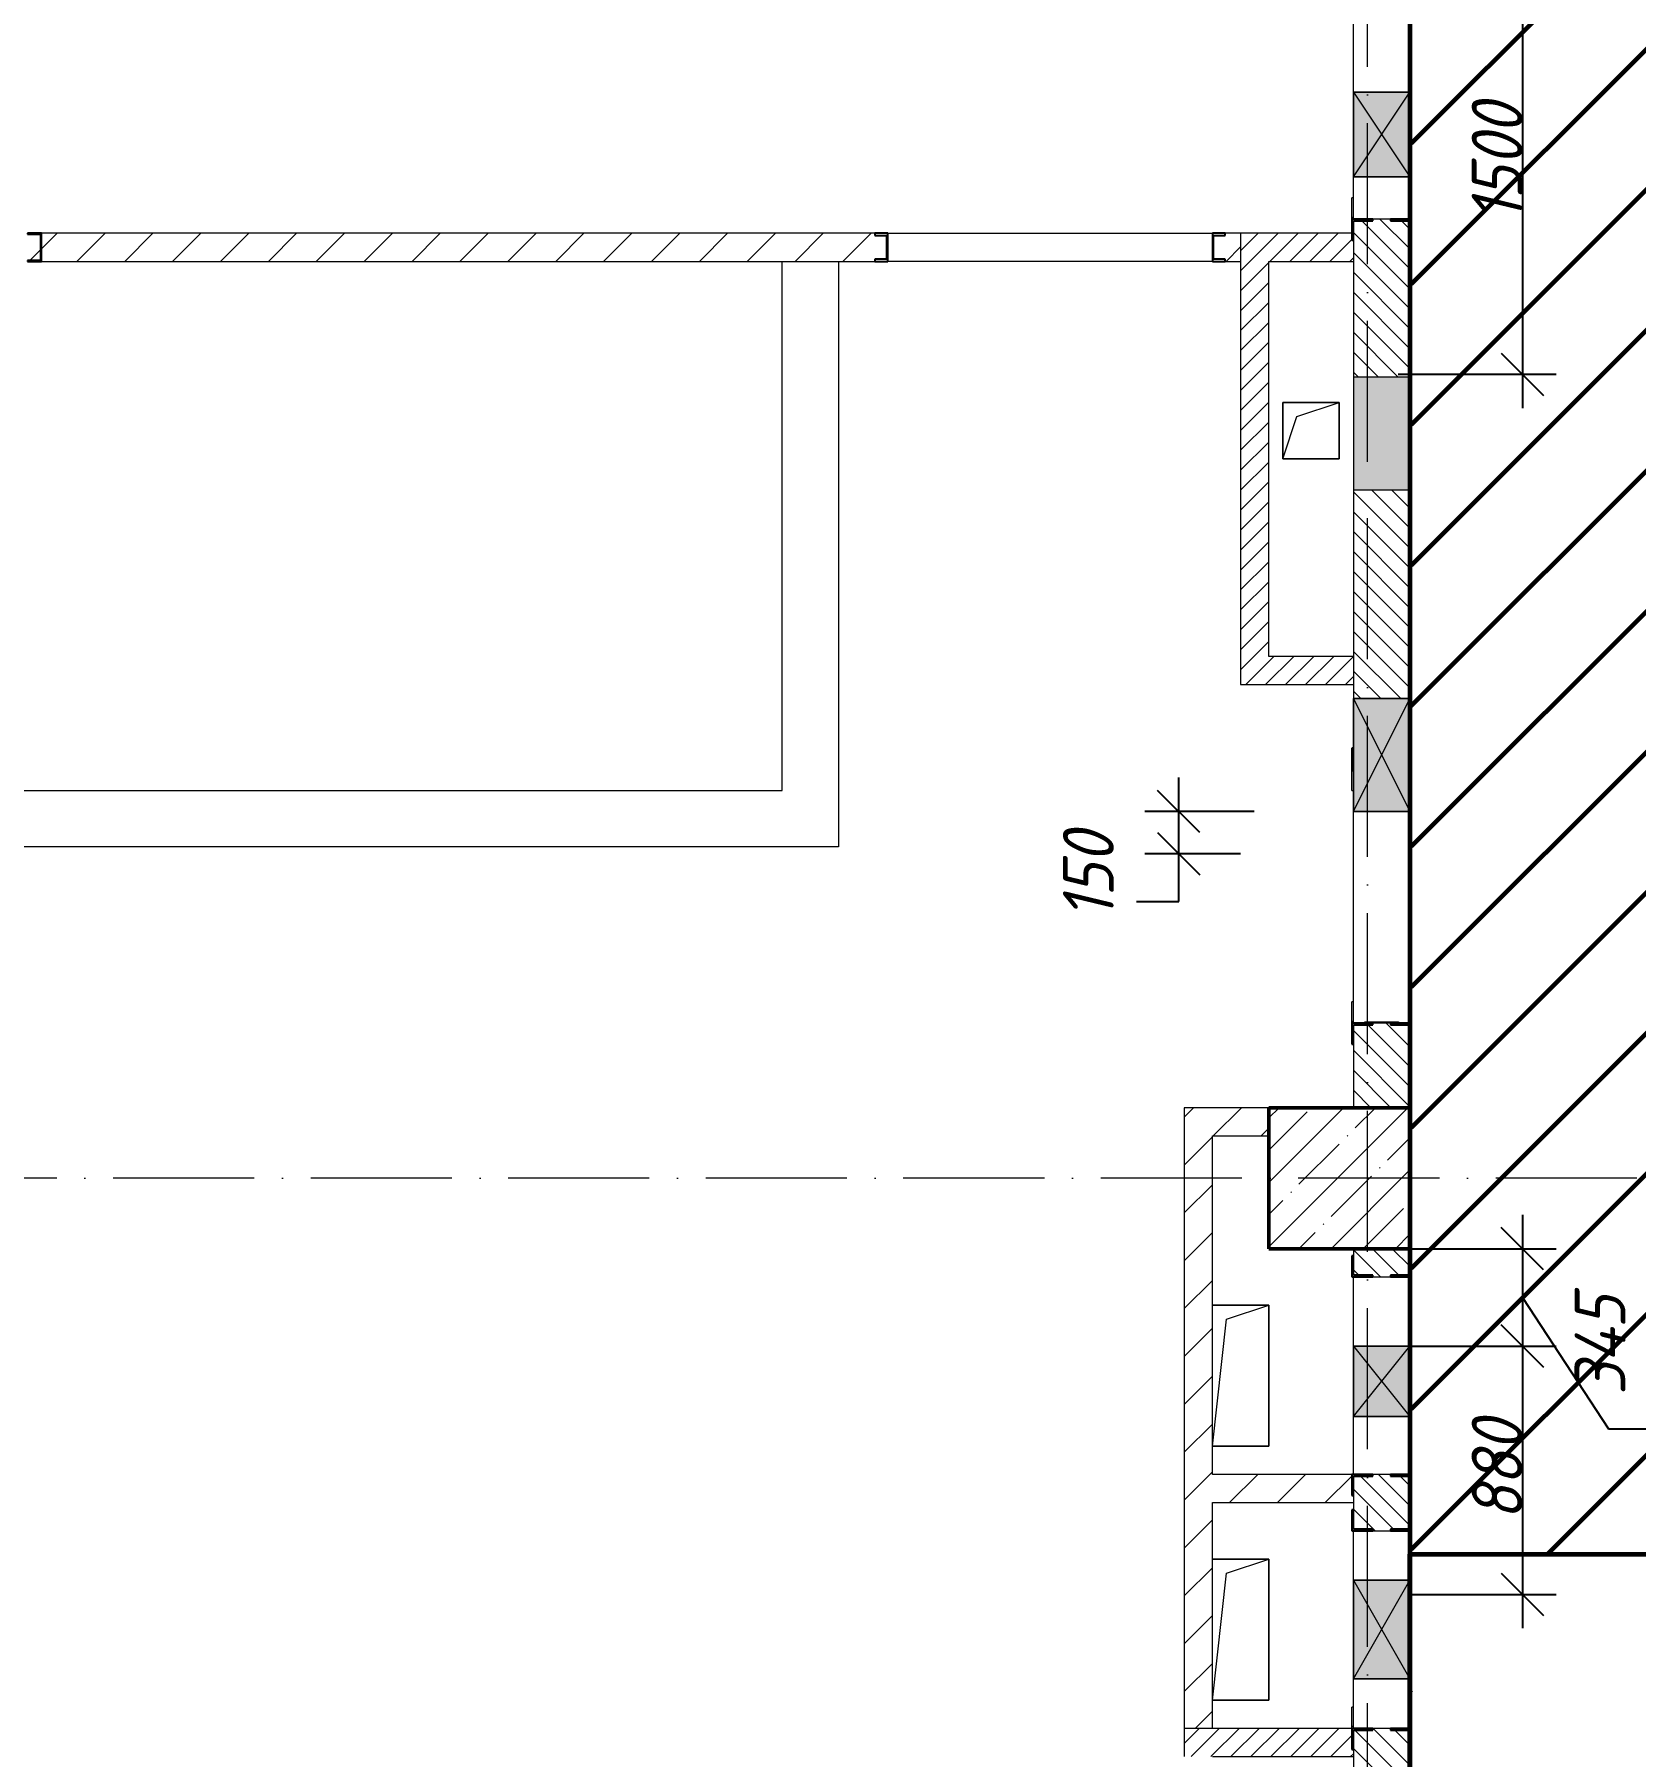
# Model space of a CAD drawing. Header units: millimetres. Extents: x -606178 to 312196, y -19338 to 632709.
# Drawn here: x -139990 to -134315, y 467225 to 473330 of the extents above; entities that cross this region are included whole.
import ezdxf

# ---------------------------------------------------------------- set-up
doc = ezdxf.new("R2010")
doc.units = ezdxf.units.MM
doc.linetypes.add('50_200_ШТРИХ_1Т_ш5_п1_п1_', pattern=[700, 500, -100, 0, -100])
for name, color, linetype, lineweight in [('6.4.1) Окр пт с инж. ПТ2.16', 3, 'Continuous', 60), ('A-____-____-DIMS', 7, 'Continuous', 9), ('A-DETL-GENF-OTLN', 7, 'Continuous', 9), ('A-FLOR-____-OTLN', 7, 'Continuous', 9), ('A-GENM-____-MCUT', 7, 'Continuous', 25), ('A-GENM-____-OTLN', 7, 'Continuous', 9), ('A-GENM-____-OTLN-1', 7, 'Continuous', 25), ('A-GLAZ-____-OTLN', 7, 'Continuous', 9), ('A-WALL-____-MCUT-3', 7, 'Continuous', 9), ('A-WALL-____-PATT-1', 7, 'Continuous', 9), ('A-WALL-FNSH-MCUT-1', 7, 'Continuous', 9), ('I-WALL-____-OTLN', 7, 'Continuous', 9), ('S-COLS-____-MCUT', 7, 'Continuous', 50), ('S-COLS-____-OTLN', 7, 'Continuous', 9), ('S-GRID-____-OTLN-1', 7, '50_200_ШТРИХ_1Т_ш5_п1_п1_', 9)]:
    doc.layers.add(name, color=color, linetype=linetype, lineweight=lineweight)
doc.styles.add('ISOCPEUR_I_10', font='isocpeui.ttf', dxfattribs={"width": 0.9, "height": 180})
doc.dimstyles.new('ISO-1_8_0_9К_СРЕДНИЙ_Кладочные_3', dxfattribs={"dimscale": 304.8, "dimtxt": 179.276612, "dimasz": 0.492126, "dimexe": 0.393701, "dimexo": 0, "dimgap": 0, "dimtad": 1, "dimdec": 3, "dimrnd": 0.001, "dimdsep": 46, "dimtxsty": 'ISOCPEUR_I_10', "dimblk1": 'OBLIQUE', "dimblk2": 'OBLIQUE', "dimsah": 1, "dimcen": 0.09, "dimdle": 0.393701, "dimazin": 0, "dimtfac": 1, "dimtdec": 4, "dimtix": 1, "dimtmove": 0, "dimatfit": 3, "dimfxl": 1, "dimtvp": 1, "dimtolj": 1, "dimtzin": 0, "dimarcsym": 2})
doc.dimstyles.new('ISO-1_8_0_9К_СРЕДНИЙ_Кладочные_4', dxfattribs={"dimscale": 304.8, "dimtxt": 179.276612, "dimasz": 0.492126, "dimexe": 0.393701, "dimexo": 0, "dimgap": 0, "dimtad": 1, "dimdec": 3, "dimrnd": 0.001, "dimdsep": 46, "dimtxsty": 'ISOCPEUR_I_10', "dimblk1": 'OBLIQUE', "dimblk2": 'OBLIQUE', "dimsah": 1, "dimcen": 0.09, "dimdle": 0.393701, "dimazin": 0, "dimtfac": 1, "dimtdec": 4, "dimtix": 1, "dimtmove": 1, "dimatfit": 3, "dimfxl": 1, "dimtvp": 1, "dimtolj": 1, "dimtzin": 0, "dimarcsym": 2})
pattern_1 = [(45, (-140714.89, 451794.26), (-84.8528, 84.8528), [])]
pattern_2 = [(45, (-140714.89, 451794.26), (-35.35534, 35.35534), [])]
pattern_3 = [(135, (-140714.89, 451794.26), (-35.35534, -35.35534), [])]

# ---------------------------------------------------------------- blocks, each defined once
blk = doc.blocks.new('BSC_Колонна _Прямоугольная - 500х500-V52-АР1_План отверстий 3 этажа в осях 1-64_А-ГГ')
at = {"layer": 'S-COLS-____-OTLN'}
h = blk.add_hatch(dxfattribs=at)
h.set_pattern_fill('FP_89', color=256, style=0, pattern_type=2)
h.set_pattern_definition([(45, (-5350, -17481.04), (-114.0493, 114.0493), []), (45, (-5235.95, -17481.04), (-114.0493, 114.0493), [201.613, -40.323, 3.353, -36.97])])
h.paths.add_polyline_path([(-250, -250), (250, -250), (250, 250), (-250, 250)], flags=0)
at = {"layer": 'S-COLS-____-MCUT'}
for p, q in [((250, 250), (-250, 250)), ((-250, 250), (-250, -250)), ((250, -250), (250, 250)), ((-250, -250), (250, -250))]:
    blk.add_line(p, q, dxfattribs=at)
blk = doc.blocks.new('154_Стойка_СКБ_Швеллер - СМ-2180_100-28318692-АР1_План отверстий 3 этажа в осях 1-64_А-ГГ')
at = {"layer": 'A-GENM-____-MCUT'}
for p, q in [((171, 50), (125, 50)), ((125, 50), (125, -50)), ((129.5, 42.4), (171, 42.4)), ((129.5, -42.4), (129.5, 42.4)), ((171, 42.4), (171, 50)), ((125, -50), (171, -50)), ((171, -42.4), (129.5, -42.4)), ((171, -50), (171, -42.4))]:
    blk.add_line(p, q, dxfattribs=at)
blk = doc.blocks.new('154_Фахверк_СКБ_Швеллер - Тип_100_3960-28318856-АР1_План отверстий 3 этажа в осях 1-64_А-ГГ')
at = {"layer": 'A-GENM-____-MCUT'}
for p, q in [((175, 50), (125, 50)), ((125, 50), (125, -50)), ((128, 47), (175, 47)), ((128, -47), (128, 47)), ((175, 47), (175, 50)), ((125, -50), (175, -50)), ((175, -47), (128, -47)), ((175, -50), (175, -47))]:
    blk.add_line(p, q, dxfattribs=at)
blk = doc.blocks.new('154_Стойка_СКБ_Уголок - СМ-2180_200-28268025-АР1_План отверстий 3 этажа в осях 1-64_А-ГГ')
at = {"layer": 'A-GENM-____-MCUT'}
for p, q in [((125, 156), (125, 81)), ((200, 156), (125, 156)), ((131, 81), (131, 150)), ((131, 150), (200, 150)), ((200, 150), (200, 156)), ((125, 81), (131, 81)), ((131, 19), (125, 19)), ((125, 19), (125, -56)), ((131, -50), (131, 19)), ((125, -56), (200, -56)), ((200, -50), (131, -50)), ((200, -56), (200, -50))]:
    blk.add_line(p, q, dxfattribs=at)
blk = doc.blocks.new('Фахверк_СКБ_Уголок - 200_3960_зеркало-28268689-АР1_План отверстий 3 этажа в осях 1-64_А-ГГ')
at = {"layer": 'A-GENM-____-MCUT'}
for p, q in [((200, 156), (125, 156)), ((125, 156), (125, 81)), ((131, 81), (131, 150)), ((131, 150), (200, 150)), ((200, 150), (200, 156)), ((125, 81), (131, 81)), ((131, 19), (125, 19)), ((125, 19), (125, -56)), ((131, -50), (131, 19)), ((125, -56), (200, -56)), ((200, -50), (131, -50)), ((200, -56), (200, -50))]:
    blk.add_line(p, q, dxfattribs=at)
blk = doc.blocks.new('Фахверк_СКБ_Уголок - 200_3960-28268576-АР1_План отверстий 3 этажа в осях 1-64_А-ГГ')
at = {"layer": 'A-GENM-____-MCUT'}
for p, q in [((200, 156), (125, 156)), ((125, 156), (125, 81)), ((131, 81), (131, 150)), ((131, 150), (200, 150)), ((200, 150), (200, 156)), ((125, 81), (131, 81)), ((131, 19), (125, 19)), ((125, 19), (125, -56)), ((131, -50), (131, 19)), ((125, -56), (200, -56)), ((200, -50), (131, -50)), ((200, -56), (200, -50))]:
    blk.add_line(p, q, dxfattribs=at)
blk = doc.blocks.new('Стойка_Влож_Уголок_Опорный - Уголок-28213941-АР1_План отверстий 3 этажа в осях 1-64_А-ГГ')
at = {"layer": 'A-GENM-____-OTLN'}
for p, q in [((-212, -6), (-212, 0)), ((0, 0), (0, -6)), ((-212, -75), (-212, -6)), ((-212, -6), (-206, -6)), ((-6, -6), (0, -6)), ((0, -6), (0, -75)), ((-212, -75), (-206, -75)), ((-6, -75), (0, -75))]:
    blk.add_line(p, q, dxfattribs=at)
blk = doc.blocks.new('154_Стойка_СКБ_Уголок - СМ-2480_200-28346303-АР1_План отверстий 3 этажа в осях 1-64_А-ГГ')
at = {"layer": 'A-GENM-____-MCUT'}
for p, q in [((125, 156), (125, 81)), ((200, 156), (125, 156)), ((131, 81), (131, 150)), ((131, 150), (200, 150)), ((200, 150), (200, 156)), ((125, 81), (131, 81)), ((131, 19), (125, 19)), ((125, 19), (125, -56)), ((131, -50), (131, 19)), ((125, -56), (200, -56)), ((200, -50), (131, -50)), ((200, -56), (200, -50))]:
    blk.add_line(p, q, dxfattribs=at)
blk = doc.blocks.new('Стойка_Влож_Полоса боковая - Полоса-28213942-АР1_План отверстий 3 этажа в осях 1-64_А-ГГ')
at = {"layer": 'A-GENM-____-OTLN'}
for p, q in [((-5, 60), (0, 60)), ((-5, -60), (-5, 60)), ((0, 31), (0, -31)), ((0, -60), (-5, -60))]:
    blk.add_line(p, q, dxfattribs=at)
blk = doc.blocks.new('154_Стойка_СКБ_Уголок - СМ-2480_200-V164-АР1_План отверстий 3 этажа в осях 1-64_А-ГГ')
at = {"layer": 'A-GENM-____-MCUT'}
for p, q in [((125, 156), (125, 150)), ((200, 156), (125, 156)), ((200, 150), (200, 156)), ((125, -50), (125, -56)), ((125, -56), (200, -56)), ((200, -56), (200, -50))]:
    blk.add_line(p, q, dxfattribs=at)
blk = doc.blocks.new('AR_Отверстие Ниша - Лючок-32404482-АР1_План отверстий 3 этажа в осях 1-64_А-ГГ')
at = {"layer": 'A-GLAZ-____-OTLN'}
blk.add_hatch(color=256, dxfattribs=at).paths.add_polyline_path([(-200, 100), (-200, -100), (200, -100), (200, 100)], flags=0)
for p, q in [((200, 100), (-200, 100)), ((-200, 100), (-200, -100)), ((200, -100), (200, 100)), ((-200, -100), (200, -100))]:
    blk.add_line(p, q, dxfattribs=at)
blk = doc.blocks.new('AR_Отверстие прямоугольное _в плите_ - AR_Отверстие прямоугольное _в плите_-30229458-АР1_План отверстий 3 этажа в осях 1-64_А-ГГ')
at = {"layer": 'A-GENM-____-OTLN'}
for p, q in [((100, 250), (-100, 250)), ((-50, 200), (100, 250)), ((100, -250), (100, 250)), ((-100, -250), (-50, 200)), ((-100, -250), (100, -250))]:
    blk.add_line(p, q, dxfattribs=at)
blk = doc.blocks.new('AR_Отверстие прямоугольное _в плите_ - AR_Отверстие прямоугольное _в плите_-30458127-АР1_План отверстий 3 этажа в осях 1-64_А-ГГ')
at = {"layer": 'A-GENM-____-OTLN'}
for p, q in [((100, 100), (-100, 100)), ((-100, 100), (-100, -100)), ((-50, 50), (100, 100)), ((100, -100), (100, 100)), ((-100, -100), (-50, 50)), ((-100, -100), (100, -100))]:
    blk.add_line(p, q, dxfattribs=at)
blk = doc.blocks.new('AR_Отверстие прямоугольное _в стене_ - AR_Отверстие прямоугольное _в стене__ЭОМ-36412645-АР1_План отверстий 3 этажа в осях 1-64_А-ГГ')
at = {"layer": 'A-GLAZ-____-OTLN'}
blk.add_hatch(color=256, dxfattribs=at).paths.add_polyline_path([(-175, -100), (175, -100), (175, 100), (-175, 100)], flags=0)
at = {"layer": 'A-DETL-GENF-OTLN'}
for p, q in [((-175, -100), (-175, 100)), ((-175, 100), (175, 100)), ((175, 100), (-175, -100)), ((-175, 100), (175, -100)), ((175, 100), (-175, 100)), ((-175, 100), (-175, -100)), ((175, 100), (175, -100)), ((175, -100), (175, 100)), ((175, -100), (-175, -100)), ((-175, -100), (175, -100))]:
    blk.add_line(p, q, dxfattribs=at)
blk = doc.blocks.new('AR_Отверстие прямоугольное _в стене__БезПР - AR_Отверстие прямоугольное _в стене__БезПР-36392898-АР1_План отверстий 3 этажа в осях 1-64_А-ГГ')
at = {"layer": 'A-GLAZ-____-OTLN'}
blk.add_hatch(color=256, dxfattribs=at).paths.add_polyline_path([(-125, -100), (125, -100), (125, 100), (-125, 100)], flags=0)
at = {"layer": 'A-DETL-GENF-OTLN'}
for p, q in [((-125, -100), (-125, 100)), ((-125, 100), (125, 100)), ((125, 100), (-125, -100)), ((-125, 100), (125, -100)), ((125, 100), (-125, 100)), ((-125, 100), (-125, -100)), ((125, 100), (125, -100)), ((125, -100), (125, 100)), ((125, -100), (-125, -100)), ((-125, -100), (125, -100))]:
    blk.add_line(p, q, dxfattribs=at)
blk = doc.blocks.new('AR_Отверстие прямоугольное _в стене__БезПР - AR_Отверстие прямоугольное _в стене__БезПР-36428632-АР1_План отверстий 3 этажа в осях 1-64_А-ГГ')
at = {"layer": 'A-GLAZ-____-OTLN'}
blk.add_hatch(color=256, dxfattribs=at).paths.add_polyline_path([(-200, -100), (200, -100), (200, 100), (-200, 100)], flags=0)
at = {"layer": 'A-DETL-GENF-OTLN'}
for p, q in [((-200, -100), (-200, 100)), ((-200, 100), (200, 100)), ((200, 100), (-200, -100)), ((-200, 100), (200, -100)), ((200, 100), (-200, 100)), ((-200, 100), (-200, -100)), ((200, 100), (200, -100)), ((200, -100), (200, 100)), ((200, -100), (-200, -100)), ((-200, -100), (200, -100))]:
    blk.add_line(p, q, dxfattribs=at)
at = {"layer": 'A-GLAZ-____-OTLN'}
blk.add_line((200, 100), (-200, 100), dxfattribs=at)
blk = doc.blocks.new('AR_Отверстие прямоугольное _в стене__БезПР - AR_Отверстие прямоугольное _в стене__БезПР-36899507-АР1_План отверстий 3 этажа в осях 1-64_А-ГГ')
at = {"layer": 'A-GLAZ-____-OTLN'}
blk.add_hatch(color=256, dxfattribs=at).paths.add_polyline_path([(150, -100), (150, 100), (-150, 100), (-150, -100)], flags=0)
at = {"layer": 'A-DETL-GENF-OTLN'}
for p, q in [((-150, -100), (-150, 100)), ((-150, 100), (150, 100)), ((150, 100), (-150, -100)), ((-150, 100), (150, -100)), ((150, 100), (-150, 100)), ((-150, 100), (-150, -100)), ((150, 100), (150, -100)), ((150, -100), (150, 100)), ((150, -100), (-150, -100)), ((-150, -100), (150, -100))]:
    blk.add_line(p, q, dxfattribs=at)
at = {"layer": 'A-GLAZ-____-OTLN'}
blk.add_line((150, 100), (-150, 100), dxfattribs=at)
blk = doc.blocks.new('_Oblique')
at = {"color": 0, "linetype": 'ByBlock', "lineweight": -2}
blk.add_line((-0.5, -0.5), (0.5, 0.5), dxfattribs=at)
blk = doc.blocks.new('*D5118')
at = {"layer": 'A-____-____-DIMS', "color": 0, "lineweight": -2, "transparency": 16777216}
for p, q in [((-135934.2, 470305.3), (-135934.2, 470695.3)), ((-135666.9, 470575.3), (-136054.2, 470575.3)), ((-135714.9, 470425.3), (-136054.2, 470425.3)), ((-135934.2, 470256.6), (-135934.2, 470425.3)), ((-136084.2, 470256.6), (-135934.2, 470256.6))]:
    blk.add_line(p, q, dxfattribs=at)
at = {"layer": 'Defpoints', "color": 0, "transparency": 16777216}
for p in [(-135934.2, 470575.3), (-135666.9, 470575.3), (-135714.9, 470425.3)]:
    blk.add_point(p, dxfattribs=at)
at = {"layer": 'A-____-____-DIMS', "color": 0, "lineweight": -2, "transparency": 16777216, "xscale": 150, "yscale": 150, "zscale": 150}
for p, rotation in [((-135934.2, 470575.3), 90), ((-135934.2, 470425.3), 270)]:
    blk.add_blockref('_Oblique', p, dxfattribs=dict(at, rotation=rotation))
at = {"layer": 'A-____-____-DIMS', "color": 0, "transparency": 16777216, "insert": (-136344.4, 470192.5), "char_height": 180, "width": 368.207, "attachment_point": 1, "rotation": 90, "line_spacing_factor": 1.149209, "style": 'ISOCPEUR_I_10'}
blk.add_mtext('\\A1;150', dxfattribs=at)
blk = doc.blocks.new('*D5142')
at = {"layer": 'A-____-____-DIMS', "color": 0, "lineweight": -2, "transparency": 16777216}
for p, q in [((-134715.8, 469145.3), (-134715.8, 468560.3)), ((-135114.9, 469025.3), (-134595.8, 469025.3)), ((-134715.8, 468852.8), (-134410.7, 468386.6)), ((-135114.9, 468680.3), (-134595.8, 468680.3)), ((-134410.7, 468386.6), (-134045.2, 468386.6))]:
    blk.add_line(p, q, dxfattribs=at)
at = {"layer": 'Defpoints', "color": 0, "transparency": 16777216}
for p in [(-135114.9, 469025.3), (-135114.9, 468680.3), (-134715.8, 468680.3)]:
    blk.add_point(p, dxfattribs=at)
at = {"layer": 'A-____-____-DIMS', "color": 0, "lineweight": -2, "transparency": 16777216, "xscale": 150, "yscale": 150, "zscale": 150}
for p, rotation in [((-134715.8, 469025.3), 90), ((-134715.8, 468680.3), 270)]:
    blk.add_blockref('_Oblique', p, dxfattribs=dict(at, rotation=rotation))
at = {"layer": 'A-____-____-DIMS', "color": 0, "transparency": 16777216, "insert": (-134530.7, 468506.6), "char_height": 180, "width": 426.127, "attachment_point": 1, "rotation": 90, "line_spacing_factor": 1.149209, "style": 'ISOCPEUR_I_10'}
blk.add_mtext('\\A1;345', dxfattribs=at)
blk = doc.blocks.new('*D5143')
at = {"layer": 'A-____-____-DIMS', "color": 0, "lineweight": -2, "transparency": 16777216}
for p, q in [((-134715.8, 468800.3), (-134715.8, 467680.3)), ((-135114.9, 468680.3), (-134595.8, 468680.3)), ((-135114.9, 467800.3), (-134595.8, 467800.3))]:
    blk.add_line(p, q, dxfattribs=at)
at = {"layer": 'Defpoints', "color": 0, "transparency": 16777216}
for p in [(-135114.9, 468680.3), (-135114.9, 467800.3), (-134715.8, 467800.3)]:
    blk.add_point(p, dxfattribs=at)
at = {"layer": 'A-____-____-DIMS', "color": 0, "lineweight": -2, "transparency": 16777216, "xscale": 150, "yscale": 150, "zscale": 150}
for p, rotation in [((-134715.8, 468680.3), 90), ((-134715.8, 467800.3), 270)]:
    blk.add_blockref('_Oblique', p, dxfattribs=dict(at, rotation=rotation))
at = {"layer": 'A-____-____-DIMS', "color": 0, "transparency": 16777216, "insert": (-134805.8, 468240.3), "char_height": 180, "width": 409.578, "attachment_point": 5, "rotation": 90, "style": 'ISOCPEUR_I_10'}
blk.add_mtext('\\A1;880', dxfattribs=at)
blk = doc.blocks.new('*D5192')
at = {"layer": 'A-____-____-DIMS', "color": 0, "lineweight": -2, "transparency": 16777216}
for p, q in [((-134715.8, 473745.3), (-134715.8, 472005.3)), ((-135114.9, 473625.3), (-134595.8, 473625.3)), ((-135155.8, 472125.3), (-134595.8, 472125.3))]:
    blk.add_line(p, q, dxfattribs=at)
at = {"layer": 'Defpoints', "color": 0, "transparency": 16777216}
for p in [(-135114.9, 473625.3), (-135155.8, 472125.3), (-134715.8, 472125.3)]:
    blk.add_point(p, dxfattribs=at)
at = {"layer": 'A-____-____-DIMS', "color": 0, "lineweight": -2, "transparency": 16777216, "xscale": 150, "yscale": 150, "zscale": 150}
for p, rotation in [((-134715.8, 473625.3), 90), ((-134715.8, 472125.3), 270)]:
    blk.add_blockref('_Oblique', p, dxfattribs=dict(at, rotation=rotation))
at = {"layer": 'A-____-____-DIMS', "color": 0, "transparency": 16777216, "insert": (-134805.8, 472875.3), "char_height": 180, "width": 504.733, "attachment_point": 5, "rotation": 90, "style": 'ISOCPEUR_I_10'}
blk.add_mtext('\\A1;1500', dxfattribs=at)

msp = doc.modelspace()

# ---------------------------------------------------------------- hatches: boundary and pattern name
at = {"layer": '6.4.1) Окр пт с инж. ПТ2.16'}
h = msp.add_hatch(dxfattribs=at)
h.set_pattern_fill('ANSI31', color=256, scale=111)
h.paths.add_polyline_path([(-131145.212, 482125.3011), (-135114.891, 482125.3011), (-135114.891, 482000.3011), (-135108.891, 482000.3011), (-135108.891, 481931.3011), (-135108.891, 481925.3011), (-135108.891, 481850.3011), (-135110.1394, 477600.3011), (-135108.891, 477600.3011), (-135108.891, 477525.3011), (-135108.891, 477519.3011), (-135108.891, 477450.3011), (-135109.2654, 476450.3011), (-135108.891, 476450.3011), (-135108.891, 476381.3011), (-135108.891, 476375.3011), (-135108.891, 476300.3011), (-135109.859, 473900.3011), (-135108.891, 473900.3011), (-135108.891, 473825.3011), (-135108.891, 473819.3011), (-135108.891, 473750.3011), (-135109.3778, 472750.3011), (-135108.891, 472750.3011), (-135108.891, 472681.3011), (-135108.891, 472675.3011), (-135108.891, 472600.3011), (-135109.8574, 470800.3011), (-135108.891, 470800.3011), (-135108.891, 470725.3011), (-135108.891, 470719.3011), (-135108.891, 470650.3011), (-135109.3788, 469900.3011), (-135108.891, 469900.3011), (-135108.891, 469831.3011), (-135108.891, 469825.3011), (-135108.891, 469750.3011), (-135109.4315, 469000.3011), (-135108.891, 469000.3011), (-135108.891, 468925.3011), (-135109.451, 468225.3011), (-135108.891, 468225.3011), (-135108.891, 468150.3011), (-135108.9349, 468100.3011), (-135108.891, 468100.3011), (-135108.891, 468025.3011), (-135109.4507, 467400.3011), (-135108.891, 467400.3011), (-135108.891, 467331.3011), (-135108.891, 467325.3011), (-135108.891, 467250.3011), (-135110.6631, 465500.3011), (-135108.891, 465500.3011), (-135108.891, 465425.3011), (-135111.3788, 463725.3011), (-135108.891, 463725.3011), (-135108.891, 463650.3011), (-135109.2781, 463500.3011), (-135108.891, 463500.3011), (-135108.891, 463425.3011), (-135110.891, 462725.3011), (-135108.891, 462725.3011), (-135108.891, 462650.3011), (-135109.1174, 462600.3011), (-135108.891, 462600.3011), (-135108.891, 462525.3011), (-135114.391, 461425.3011), (-131145.212, 461425.3011), (-131145.212, 469025.3011), (-131714.891, 469025.3011), (-131714.891, 469279.3011), (-131714.891, 469325.3011), (-131714.891, 470025.3011), (-131714.891, 470071.3011), (-131714.891, 470410.3011), (-131714.891, 470560.3011), (-131714.891, 470975.3011), (-131714.891, 472075.3011), (-131714.891, 472125.3011), (-131714.891, 472225.3011), (-131145.212, 472225.3011), (-131145.212, 474825.3011), (-131614.891, 474825.3011), (-131514.891, 475675.3011), (-131145.212, 475767.7209), (-131145.212, 476717.4668), (-131514.891, 476625.0471), (-131614.891, 476025.0471), (-131614.891, 476725.0471), (-131145.212, 476725.0471), (-131145.212, 477425.3011), (-131614.891, 477425.3011), (-131614.891, 478025.3011), (-131145.212, 478025.3011)])
h.paths.add_polyline_path([(-131114.891, 463425.3011), (-135114.891, 463425.3011), (-135114.891, 467943.3075), (-131114.891, 467943.3075)])
at = {"layer": 'A-WALL-____-PATT-1'}
h = msp.add_hatch(dxfattribs=at)
h.set_pattern_fill('FP_6', color=256, style=0, pattern_type=2)
h.set_pattern_definition(pattern_3)
h.paths.add_polyline_path([(-135114.891, 469525.3011), (-135114.891, 469819.3011), (-135183.891, 469819.3011), (-135183.891, 469825.3011), (-135245.891, 469825.3011), (-135245.891, 469819.3011), (-135314.891, 469819.3011), (-135314.891, 469525.3011)], flags=0)
h.paths.add_polyline_path([(-135140.532, 470975.3011), (-135114.891, 470975.3011), (-135114.891, 471715.3011), (-135314.891, 471715.3011), (-135314.891, 470975.3011)], flags=0)
h.paths.add_polyline_path([(-135114.891, 472115.3011), (-135114.891, 472669.3011), (-135183.891, 472669.3011), (-135183.891, 472675.3011), (-135245.891, 472675.3011), (-135245.891, 472669.3011), (-135314.891, 472669.3011), (-135314.891, 472115.3011), (-135245.891, 472115.3011)], flags=0)
h.paths.add_polyline_path([(-135183.891, 473825.3011), (-135183.891, 473831.3011), (-135114.891, 473831.3011), (-135114.891, 475025.3011), (-135314.891, 475025.3011), (-135314.891, 473831.3011), (-135245.891, 473831.3011), (-135245.891, 473825.3011)], flags=0)
h = msp.add_hatch(dxfattribs=at)
h.set_pattern_fill('FP_4', color=256, style=0, pattern_type=2)
h.set_pattern_definition(pattern_1)
h.paths.add_polyline_path([(-135714.891, 472525.3011), (-135714.891, 472625.3011), (-135768.891, 472625.3011), (-135768.891, 472617.7011), (-135810.391, 472617.7011), (-135810.391, 472532.9011), (-135768.891, 472532.9011), (-135768.891, 472525.3011)], flags=0)
h.paths.add_polyline_path([(-137193.6393, 472525.3011), (-137010.891, 472526.0742), (-137010.891, 472532.9011), (-136969.391, 472532.9011), (-136969.391, 472617.7011), (-137010.891, 472617.7011), (-137010.891, 472625.3011), (-139964.891, 472625.3011), (-139964.891, 472525.3011)], flags=0)
h.paths.add_polyline_path([(-140728.5679, 472525.3011), (-140014.891, 472525.3011), (-140014.891, 472528.3011), (-139967.891, 472528.3011), (-139967.891, 472622.3011), (-140014.891, 472622.3011), (-140014.891, 472625.3011), (-142914.891, 472625.3011), (-142914.891, 472525.3011), (-142496.0322, 472525.3011)], flags=0)
h = msp.add_hatch(dxfattribs=at)
h.set_pattern_fill('FP_5', color=256, style=0, pattern_type=2)
h.set_pattern_definition(pattern_2)
h.paths.add_polyline_path([(-135320.891, 472525.3011), (-135314.891, 472525.3011), (-135314.891, 472600.3011), (-135320.891, 472600.3011), (-135320.891, 472625.3011), (-135714.891, 472625.3011), (-135714.891, 472525.3011), (-135426.175, 472525.3011)], flags=0)
h = msp.add_hatch(dxfattribs=at)
h.set_pattern_fill('FP_5', color=256, style=0, pattern_type=2)
h.set_pattern_definition(pattern_2)
h.paths.add_polyline_path([(-135614.891, 471125.3011), (-135614.891, 472525.3011), (-135714.891, 472525.3011), (-135714.891, 471125.3011)], flags=0)
h = msp.add_hatch(dxfattribs=at)
h.set_pattern_fill('FP_5', color=256, style=0, pattern_type=2)
h.set_pattern_definition(pattern_2)
h.paths.add_polyline_path([(-135314.891, 471025.3011), (-135314.891, 471125.3011), (-135714.891, 471125.3011), (-135714.891, 471025.3011), (-135426.175, 471025.3011)], flags=0)
h = msp.add_hatch(dxfattribs=at)
h.set_pattern_fill('FP_4', color=256, style=0, pattern_type=2)
h.set_pattern_definition(pattern_1)
h.paths.add_polyline_path([(-135914.891, 467325.3011), (-135814.891, 467325.3011), (-135814.891, 469525.3011), (-135914.891, 469525.3011), (-135914.891, 468008.8592)], flags=0)
h = msp.add_hatch(dxfattribs=at)
h.set_pattern_fill('FP_4', color=256, style=0, pattern_type=2)
h.set_pattern_definition(pattern_1)
h.paths.add_polyline_path([(-135614.891, 469425.3011), (-135614.891, 469525.3011), (-135814.891, 469525.3011), (-135814.891, 469425.3011)], flags=0)
h = msp.add_hatch(dxfattribs=at)
h.set_pattern_fill('FP_6', color=256, style=0, pattern_type=2)
h.set_pattern_definition(pattern_3)
h.paths.add_polyline_path([(-135314.891, 466225.3011), (-135114.891, 466225.3011), (-135115.9819, 467319.3011), (-135183.891, 467319.3011), (-135183.891, 467325.3011), (-135245.891, 467325.3011), (-135245.891, 467319.3011), (-135314.891, 467319.3011), (-135314.891, 466288.7985)], flags=0)
h.paths.add_polyline_path([(-135245.891, 468025.3011), (-135183.891, 468025.3011), (-135183.891, 468031.3011), (-135114.891, 468031.3011), (-135114.891, 468219.3011), (-135183.891, 468219.3011), (-135183.891, 468225.3011), (-135245.891, 468225.3011), (-135245.891, 468219.3011), (-135314.891, 468219.3011), (-135314.891, 468031.3011), (-135245.891, 468031.3011)], flags=0)
h.paths.add_polyline_path([(-135245.891, 468925.3011), (-135183.891, 468925.3011), (-135183.891, 468931.3011), (-135114.891, 468931.3011), (-135114.891, 469025.3011), (-135314.891, 469025.3011), (-135314.891, 468931.3011), (-135245.891, 468931.3011)], flags=0)
h = msp.add_hatch(dxfattribs=at)
h.set_pattern_fill('FP_4', color=256, style=0, pattern_type=2)
h.set_pattern_definition(pattern_1)
h.paths.add_polyline_path([(-135323.0649, 468125.3011), (-135314.891, 468125.3011), (-135314.891, 468150.3011), (-135320.891, 468150.3011), (-135320.891, 468225.3011), (-135814.891, 468225.3011), (-135814.891, 468125.3011), (-135426.175, 468125.3011)], flags=0)
h = msp.add_hatch(dxfattribs=at)
h.set_pattern_fill('FP_5', color=256, style=0, pattern_type=2)
h.set_pattern_definition(pattern_2)
h.paths.add_polyline_path([(-135323.0649, 467225.3011), (-135314.891, 467225.3011), (-135314.891, 467250.3011), (-135320.891, 467250.3011), (-135320.891, 467325.3011), (-135914.891, 467325.3011), (-135914.891, 467225.3011), (-135426.175, 467225.3011)], flags=0)

# ---------------------------------------------------------------- linework, layer by layer
msp.add_lwpolyline([(-135114.891, 461325.3011), (-131145.212, 461325.3011), (-131145.212, 493175.3011), (-135114.891, 493175.3011)], close=True)
at = {"layer": '6.4.1) Окр пт с инж. ПТ2.16'}
for points in [[(-135114.891, 461425.3011), (-131114.891, 461425.3011), (-131114.891, 482125.3011), (-135114.891, 482125.3011)], [(-131114.891, 463425.3011), (-135114.891, 463425.3011), (-135114.891, 467943.3075), (-131114.891, 467943.3075)]]:
    msp.add_lwpolyline(points, close=True, dxfattribs=at)
at = {"layer": 'A-FLOR-____-OTLN'}
for p, q in [((-135564.891, 472025.3011), (-135364.891, 472025.3011)), ((-135564.891, 471825.3011), (-135564.891, 472025.3011)), ((-135364.891, 472025.3011), (-135364.891, 471825.3011)), ((-135364.891, 471825.3011), (-135564.891, 471825.3011)), ((-135814.891, 468825.3011), (-135614.891, 468825.3011)), ((-135614.891, 468825.3011), (-135614.891, 468325.3011)), ((-135614.891, 468325.3011), (-135814.891, 468325.3011)), ((-135814.891, 467925.1077), (-135614.891, 467925.1077)), ((-135614.891, 467925.1077), (-135614.891, 467425.1077)), ((-135614.891, 467425.1077), (-135814.891, 467425.1077))]:
    msp.add_line(p, q, dxfattribs=at)
at = {"layer": 'A-WALL-____-MCUT-3'}
for p, q in [((-135183.891, 472675.3011), (-135245.891, 472675.3011)), ((-135314.891, 472600.3011), (-135314.891, 472115.3011)), ((-135114.891, 472115.3011), (-135114.891, 472600.3011)), ((-135314.891, 471715.3011), (-135314.891, 470975.3011)), ((-135114.891, 470975.3011), (-135114.891, 471715.3011)), ((-135314.891, 469750.3011), (-135314.891, 469525.3011)), ((-135114.891, 469525.3011), (-135114.891, 469750.3011)), ((-135314.891, 469025.3011), (-135314.891, 469000.3011)), ((-135114.891, 469000.3011), (-135114.891, 469025.3011)), ((-135245.891, 468925.3011), (-135183.891, 468925.3011)), ((-135183.891, 468225.3011), (-135245.891, 468225.3011)), ((-135314.891, 468150.3011), (-135314.891, 468100.3011)), ((-135114.891, 468100.3011), (-135114.891, 468150.3011)), ((-135245.891, 468025.3011), (-135183.891, 468025.3011)), ((-135183.891, 467325.3011), (-135245.891, 467325.3011)), ((-135314.891, 467250.3011), (-135314.891, 466225.3011)), ((-135114.891, 466225.3011), (-135114.891, 467250.3011))]:
    msp.add_line(p, q, dxfattribs=at)
at = {"layer": 'A-WALL-FNSH-MCUT-1'}
for p, q in [((-137010.891, 472625.3011), (-139964.891, 472625.3011)), ((-135320.891, 472625.3011), (-135768.891, 472625.3011)), ((-135714.891, 472625.3011), (-135714.891, 471025.3011)), ((-139964.891, 472525.3011), (-137010.891, 472525.3011)), ((-135768.891, 472525.3011), (-135714.891, 472525.3011)), ((-135614.891, 471125.3011), (-135614.891, 472525.3011)), ((-135614.891, 472525.3011), (-135314.891, 472525.3011)), ((-135314.891, 471125.3011), (-135614.891, 471125.3011)), ((-135714.891, 471025.3011), (-135314.891, 471025.3011)), ((-135914.891, 469525.3011), (-135914.891, 467225.3011)), ((-135614.891, 469525.3011), (-135914.891, 469525.3011)), ((-135814.891, 468225.3011), (-135814.891, 469425.3011)), ((-135814.891, 469425.3011), (-135614.891, 469425.3011)), ((-135320.891, 468225.3011), (-135814.891, 468225.3011)), ((-135814.891, 468125.3011), (-135314.891, 468125.3011)), ((-135814.891, 467325.3011), (-135814.891, 468125.3011)), ((-135320.891, 467325.3011), (-135914.891, 467325.3011)), ((-135814.891, 467225.3011), (-135314.891, 467225.3011))]:
    msp.add_line(p, q, dxfattribs=at)
at = {"layer": 'I-WALL-____-OTLN'}
for p, q in [((-135314.891, 473125.3011), (-135314.891, 473825.3011)), ((-135114.891, 473825.3011), (-135114.891, 473125.3011)), ((-135314.891, 472675.3011), (-135314.891, 472825.3011)), ((-135114.891, 472825.3011), (-135114.891, 472675.3011)), ((-136964.891, 472625.3011), (-135814.891, 472625.3011)), ((-137339.891, 470650.3011), (-137339.891, 472525.3011)), ((-137139.891, 472525.3011), (-137139.891, 470450.3011)), ((-135814.891, 472525.3011), (-136964.891, 472525.3011)), ((-142314.891, 470650.3011), (-137339.891, 470650.3011)), ((-135314.891, 469825.3011), (-135314.891, 470575.3011)), ((-137139.891, 470450.3011), (-142514.891, 470450.3011)), ((-135114.891, 469855.3011), (-135114.891, 469825.3011)), ((-135314.891, 468680.3011), (-135314.891, 468925.3011)), ((-135114.891, 468925.3011), (-135114.891, 468680.3011)), ((-135314.891, 468225.3011), (-135314.891, 468430.3011)), ((-135114.891, 468430.3011), (-135114.891, 468225.3011)), ((-135314.891, 467850.3011), (-135314.891, 468025.3011)), ((-135114.891, 468025.3011), (-135114.891, 467850.3011)), ((-135314.891, 467325.3011), (-135314.891, 467500.3011)), ((-135114.891, 467500.3011), (-135114.891, 467325.3011))]:
    msp.add_line(p, q, dxfattribs=at)
at = {"layer": 'S-GRID-____-OTLN-1'}
for p, q in [((-135264.891, 447311.6528), (-135264.891, 501675.2188)), ((-114007.1518, 469275.3011), (-145383.6612, 469275.3011))]:
    msp.add_line(p, q, dxfattribs=at)

# ---------------------------------------------------------------- block references
at = {"layer": 'A-GENM-____-OTLN'}
for name, p, rotation in [('Стойка_Влож_Уголок_Опорный - Уголок-28213941-АР1_План отверстий 3 этажа в осях 1-64_А-ГГ', (-135320.891, 472675.3011), 180), ('Стойка_Влож_Уголок_Опорный - Уголок-28213941-АР1_План отверстий 3 этажа в осях 1-64_А-ГГ', (-135320.891, 469825.3011), 180), ('Стойка_Влож_Полоса боковая - Полоса-28213942-АР1_План отверстий 3 этажа в осях 1-64_А-ГГ', (-135214.891, 469825.3011), 269.9999999999999), ('Стойка_Влож_Уголок_Опорный - Уголок-28213941-АР1_План отверстий 3 этажа в осях 1-64_А-ГГ', (-135320.891, 467325.3011), 180)]:
    msp.add_blockref(name, p, dxfattribs=dict(at, rotation=rotation))
for name, p in [('AR_Отверстие прямоугольное _в плите_ - AR_Отверстие прямоугольное _в плите_-30458127-АР1_План отверстий 3 этажа в осях 1-64_А-ГГ', (-135464.891, 471925.3011)), ('Стойка_Влож_Уголок_Опорный - Уголок-28213941-АР1_План отверстий 3 этажа в осях 1-64_А-ГГ', (-135108.891, 470725.3011)), ('AR_Отверстие прямоугольное _в плите_ - AR_Отверстие прямоугольное _в плите_-30229458-АР1_План отверстий 3 этажа в осях 1-64_А-ГГ', (-135714.891, 468575.3011)), ('AR_Отверстие прямоугольное _в плите_ - AR_Отверстие прямоугольное _в плите_-30229458-АР1_План отверстий 3 этажа в осях 1-64_А-ГГ', (-135714.891, 467675.1077))]:
    msp.add_blockref(name, p, dxfattribs=at)
at = {"layer": 'A-GENM-____-OTLN-1'}
for name, p, rotation in [('154_Стойка_СКБ_Уголок - СМ-2180_200-28268025-АР1_План отверстий 3 этажа в осях 1-64_А-ГГ', (-135264.891, 472800.3011), 269.9999999999999), ('154_Фахверк_СКБ_Швеллер - Тип_100_3960-28318856-АР1_План отверстий 3 этажа в осях 1-64_А-ГГ', (-139839.891, 472575.3011), 180), ('154_Стойка_СКБ_Швеллер - СМ-2180_100-28318692-АР1_План отверстий 3 этажа в осях 1-64_А-ГГ', (-136839.891, 472575.3011), 180), ('154_Стойка_СКБ_Уголок - СМ-2480_200-V164-АР1_План отверстий 3 этажа в осях 1-64_А-ГГ', (-135164.891, 470600.3011), 89.99999999999991), ('154_Стойка_СКБ_Уголок - СМ-2480_200-28346303-АР1_План отверстий 3 этажа в осях 1-64_А-ГГ', (-135264.891, 469950.3011), 269.9999999999999), ('Фахверк_СКБ_Уголок - 200_3960_зеркало-28268689-АР1_План отверстий 3 этажа в осях 1-64_А-ГГ', (-135164.891, 468800.3011), 89.99999999999991), ('Фахверк_СКБ_Уголок - 200_3960-28268576-АР1_План отверстий 3 этажа в осях 1-64_А-ГГ', (-135264.891, 468350.3011), 269.9999999999999), ('Фахверк_СКБ_Уголок - 200_3960_зеркало-28268689-АР1_План отверстий 3 этажа в осях 1-64_А-ГГ', (-135164.891, 467900.3011), 89.99999999999991), ('154_Стойка_СКБ_Уголок - СМ-2180_200-28268025-АР1_План отверстий 3 этажа в осях 1-64_А-ГГ', (-135264.891, 467450.3011), 269.9999999999999)]:
    msp.add_blockref(name, p, dxfattribs=dict(at, rotation=rotation))
msp.add_blockref('154_Стойка_СКБ_Швеллер - СМ-2180_100-28318692-АР1_План отверстий 3 этажа в осях 1-64_А-ГГ', (-135939.891, 472575.3011), dxfattribs=at)
at = {"layer": 'A-GLAZ-____-OTLN', "rotation": 89.99999999999991}
for name, p in [('AR_Отверстие прямоугольное _в стене__БезПР - AR_Отверстие прямоугольное _в стене__БезПР-36899507-АР1_План отверстий 3 этажа в осях 1-64_А-ГГ', (-135214.891, 472975.3011)), ('AR_Отверстие Ниша - Лючок-32404482-АР1_План отверстий 3 этажа в осях 1-64_А-ГГ', (-135214.891, 471915.3011)), ('AR_Отверстие прямоугольное _в стене__БезПР - AR_Отверстие прямоугольное _в стене__БезПР-36428632-АР1_План отверстий 3 этажа в осях 1-64_А-ГГ', (-135214.891, 470775.3011)), ('AR_Отверстие прямоугольное _в стене__БезПР - AR_Отверстие прямоугольное _в стене__БезПР-36392898-АР1_План отверстий 3 этажа в осях 1-64_А-ГГ', (-135214.891, 468555.3011)), ('AR_Отверстие прямоугольное _в стене_ - AR_Отверстие прямоугольное _в стене__ЭОМ-36412645-АР1_План отверстий 3 этажа в осях 1-64_А-ГГ', (-135214.891, 467675.3011))]:
    msp.add_blockref(name, p, dxfattribs=at)
at = {"layer": 'S-COLS-____-OTLN'}
msp.add_blockref('BSC_Колонна _Прямоугольная - 500х500-V52-АР1_План отверстий 3 этажа в осях 1-64_А-ГГ', (-135364.891, 469275.3011), dxfattribs=at)

# ---------------------------------------------------------------- dimensions: what is measured, and where the dimension line sits
at = {"layer": 'A-____-____-DIMS'}
for base, p1, p2, override, picture, middle in [((-134715.8003, 472125.3011), (-135114.891, 473625.3011), (-135155.8249, 472125.3011), {"dimpost": '<>', "dimfxl": 1500.558425}, '*D5192', (-134805.8003, 472875.3011)), ((-134715.8003, 467800.3011), (-135114.891, 468680.3011), (-135114.891, 467800.3011), {"dimpost": '<>', "dimfxl": 880}, '*D5143', (-134805.8003, 468240.3011))]:
    dim = msp.add_linear_dim(base=base, p1=p1, p2=p2, angle=90, dimstyle='ISO-1_8_0_9К_СРЕДНИЙ_Кладочные_3', override=override, dxfattribs=at)
    dim.commit()
    dim.dimension.update_dxf_attribs({"geometry": picture, "text_midpoint": middle})
for base, p1, p2, override, picture, middle in [((-135934.1672, 470575.3011), (-135714.891, 470425.3011), (-135666.9177, 470575.3011), {"dimpost": '<>', "dimfxl": 157.484716}, '*D5118', (-136049.3292, 470256.5839)), ((-134715.8003, 468680.3011), (-135114.891, 469025.3011), (-135114.891, 468680.3011), {"dimpost": '<>', "dimfxl": 345}, '*D5142', (-134410.659, 468386.5793))]:
    dim = msp.add_linear_dim(base=base, p1=p1, p2=p2, angle=90, dimstyle='ISO-1_8_0_9К_СРЕДНИЙ_Кладочные_4', override=override, dxfattribs=at)
    dim.commit()
    dim.dimension.update_dxf_attribs({"geometry": picture, "text_midpoint": middle, "dimtype": 160, "text_rotation": 90})

doc.saveas('drawing.dxf')
